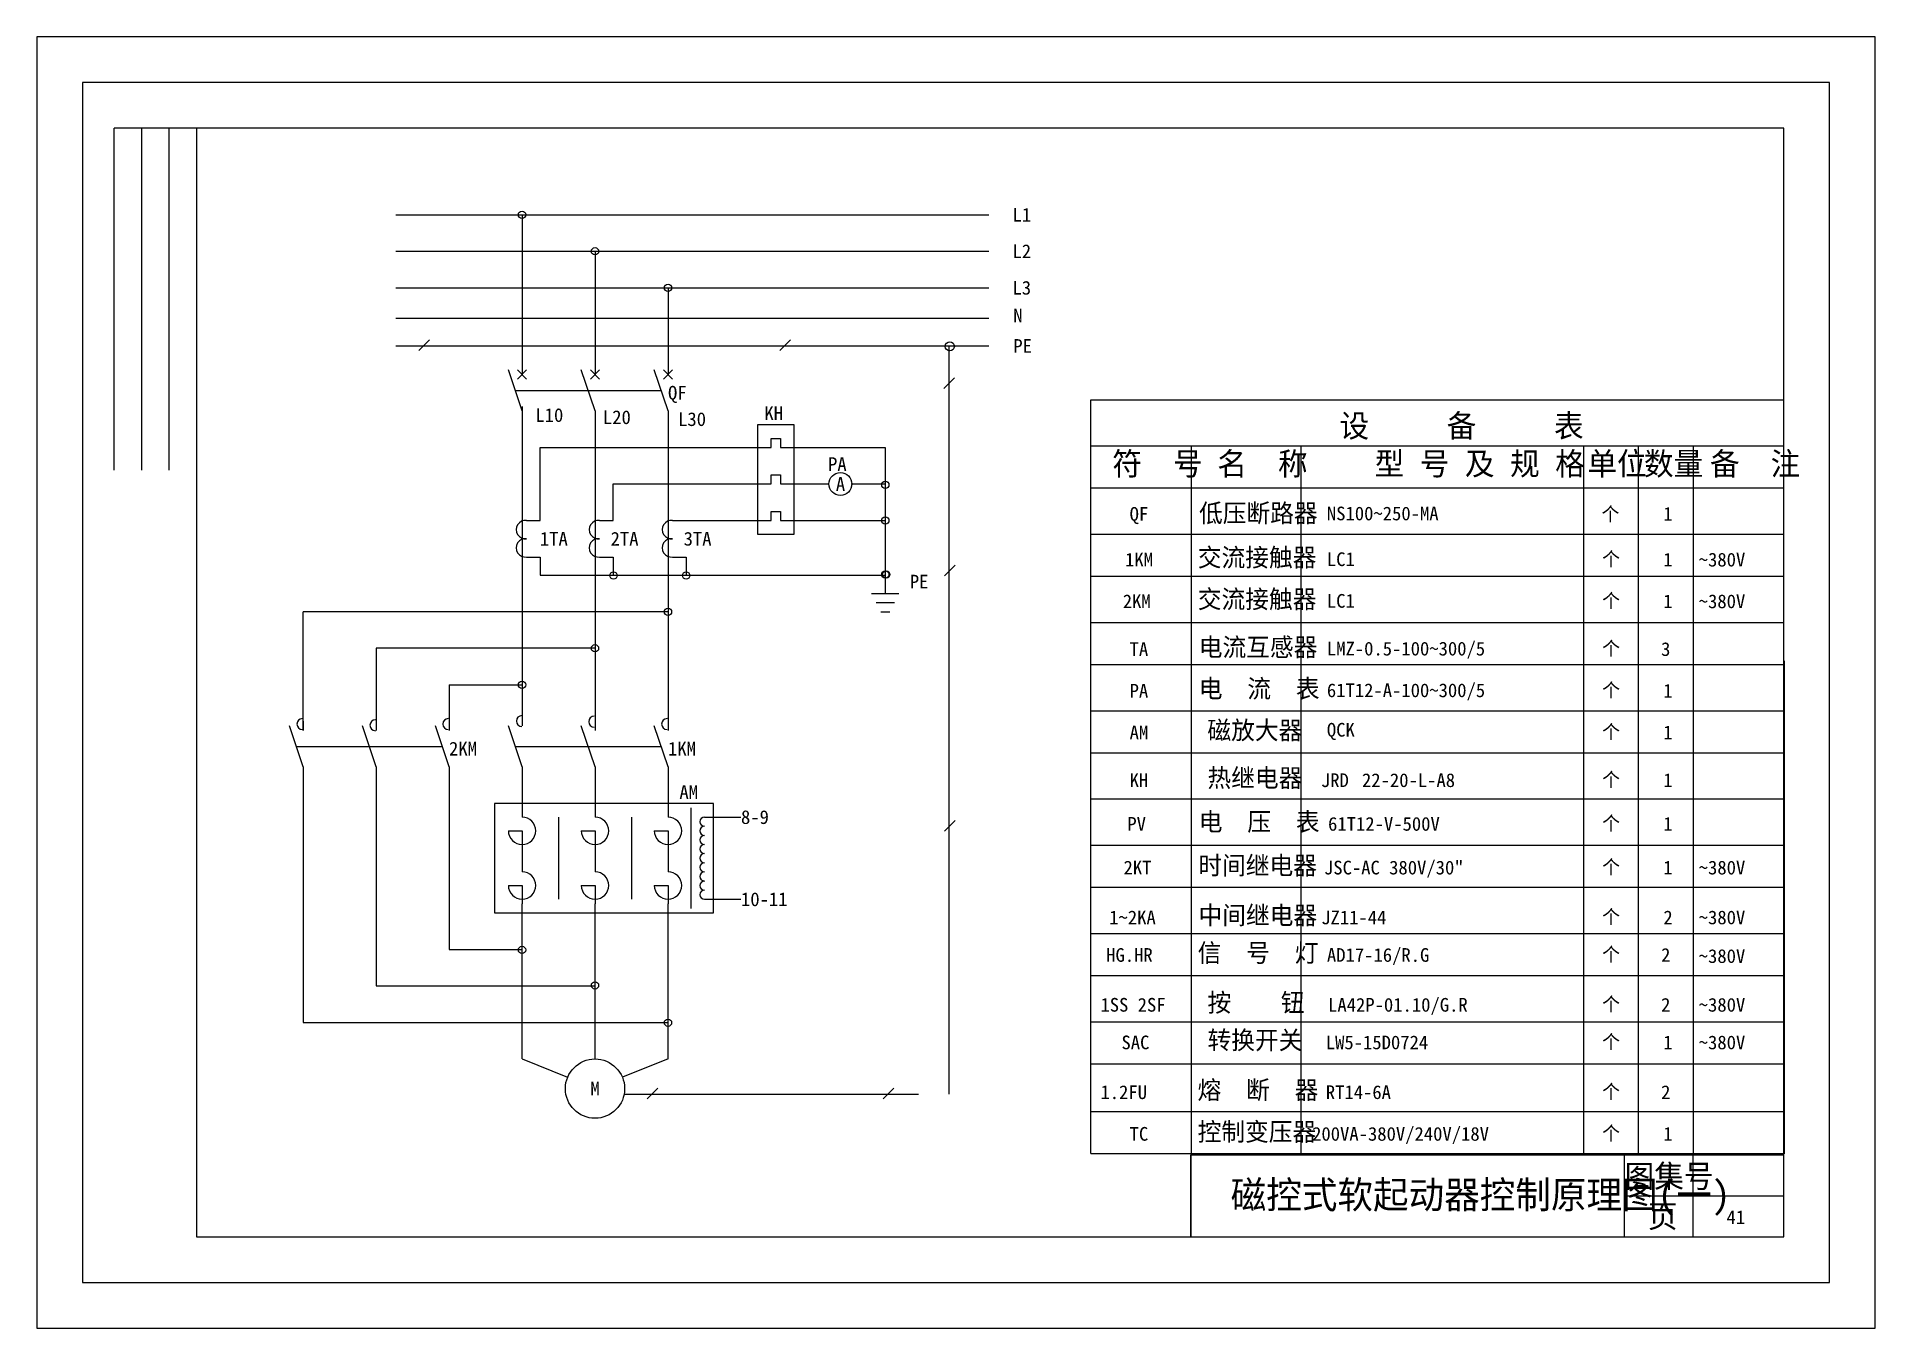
# Model space of a CAD drawing. Header units: metres. Extents: x 215 to 618, y 195 to 478.
import ezdxf

# ---------------------------------------------------------------- set-up
doc = ezdxf.new("R2010")
doc.units = ezdxf.units.M
for name, color, linetype in [('LGT1', 7, 'Continuous'), ('X1', 63, 'Continuous'), ('X4', 60, 'Continuous')]:
    doc.layers.add(name, color=color, linetype=linetype)

# ---------------------------------------------------------------- blocks, each defined once
blk = doc.blocks.new('A$C165E0A91')
for p, q in [((0, 4), (3, 4)), ((3, 4), (3, 0))]:
    blk.add_line(p, q)
blk.add_arc((3, 4), 3, 180, 90)
blk = doc.blocks.new('A$C11A10E62')
blk.add_circle((1, 1), 1)
blk = doc.blocks.new('A$C3B7F5120')
blk.add_text('个', height=3).set_placement((0.09, 0.65))

msp = doc.modelspace()

# ---------------------------------------------------------------- linework, layer by layer
for p, q in [((232, 383), (232, 458)), ((250, 458), (232, 458)), ((238, 383), (238, 458)), ((244, 383), (244, 458)), ((298.77, 409.25), (301.11, 411.59)), ((413.98, 359.86), (416.32, 362.2)), ((413.98, 303.92), (416.32, 306.26)), ((348.77, 245.25), (351.11, 247.59)), ((468, 233), (468, 215)), ((563, 233), (563, 215)), ((578, 233), (578, 215)), ((563, 224), (598, 224))]:
    msp.add_line(p, q)
for points in [[(215, 478), (215, 195), (618, 195), (618, 478)], [(225, 468), (225, 205), (608, 205), (608, 468)], [(250, 458), (250, 215), (598, 215), (598, 458)], [(315.37, 286), (363.37, 286), (363.37, 310), (315.37, 310)]]:
    msp.add_lwpolyline(points, close=True)
for centre in [(321.37, 439), (401.01, 379.83), (401.01, 371.99), (341.43, 359.95), (357.35, 359.95), (401.01, 360.16), (401.22, 360.16), (353.37, 352), (337.37, 344), (321.37, 336), (321.37, 277.89), (337.37, 270.12), (353.37, 261.95)]:
    msp.add_circle(centre, 0.8)
at = {"layer": 'LGT1'}
msp.add_lwpolyline([(468, 215), (468, 233), (598, 233)], dxfattribs=at)
at = {"layer": 'X1'}
for p, q in [((293.71, 439), (423.71, 439)), ((321.37, 439), (321.37, 404)), ((293.71, 431), (423.71, 431)), ((337.37, 431), (337.37, 404)), ((293.71, 423), (423.71, 423)), ((353.37, 423), (353.37, 404)), ((321.37, 396), (318.37, 405)), ((337.37, 396), (334.37, 405)), ((353.37, 396), (350.37, 405)), ((321.37, 397), (321.37, 327)), ((337.37, 396), (337.37, 326)), ((353.37, 396), (353.37, 326)), ((353.37, 352), (273.37, 352)), ((273.37, 326), (273.37, 352)), ((337.37, 344), (289.37, 344)), ((289.37, 344), (289.37, 326)), ((305.37, 336), (305.37, 326)), ((305.37, 336), (321.37, 336)), ((273.37, 318), (270.37, 327)), ((289.37, 318), (286.37, 327)), ((305.37, 318), (302.37, 327)), ((321.37, 318), (318.37, 327)), ((337.37, 318), (334.37, 327)), ((353.37, 318), (350.37, 327)), ((273.37, 318), (273.37, 262)), ((289.37, 318), (289.37, 270)), ((305.37, 318), (305.37, 278)), ((321.37, 318), (321.37, 307)), ((337.37, 318), (337.37, 307)), ((353.37, 318), (353.37, 307)), ((350.37, 304), (353.37, 304)), ((353.37, 304), (353.37, 295)), ((321.37, 300), (321.37, 295)), ((337.37, 300), (337.37, 295)), ((321.37, 254), (321.37, 288)), ((337.37, 254), (337.37, 288)), ((353.37, 254), (353.37, 288)), ((305.37, 278), (321.37, 278)), ((289.37, 270), (337.37, 270)), ((273.37, 262), (353.37, 262)), ((321.37, 254), (331.37, 250)), ((353.37, 254), (343.37, 250))]:
    msp.add_line(p, q, dxfattribs=at)
msp.add_arc((353.37, 304), 3, 180, 90, dxfattribs=at)
at = {"layer": 'X4'}
for p, q in [((377.88, 409.25), (380.22, 411.59)), ((320.37, 403), (322.37, 405)), ((320.37, 405), (322.37, 403)), ((336.37, 403), (338.37, 405)), ((336.37, 405), (338.37, 403)), ((352.37, 405), (354.37, 403)), ((352.37, 403), (354.37, 405)), ((413.82, 400.92), (416.16, 403.26)), ((319.87, 400.5), (351.87, 400.5)), ((446.06, 398.47), (598.06, 398.47)), ((446.06, 233.28), (446.06, 398.47)), ((325.37, 372), (325.37, 388)), ((325.37, 388), (376, 388)), ((376, 388), (376, 390)), ((376, 390), (378, 390)), ((378, 390), (378, 388)), ((378, 388), (401, 388)), ((401, 388), (401, 356)), ((446.06, 388.34), (598.06, 388.34)), ((468.06, 388.34), (468.06, 233.28)), ((492.06, 388.34), (492.06, 233.28)), ((554.06, 388.34), (554.06, 233.28)), ((566.06, 388.34), (566.06, 233.28)), ((578.06, 388.34), (578.06, 233.28)), ((341.37, 372), (341.37, 380)), ((341.37, 380), (376, 380)), ((376, 380), (376, 382)), ((376, 382), (378, 382)), ((378, 382), (378, 380)), ((378, 380), (378, 380)), ((378, 380), (388.5, 380)), ((393.5, 380), (401, 380)), ((446.06, 379.13), (598.06, 379.13)), ((322.37, 372), (325.37, 372)), ((338.37, 372), (341.37, 372)), ((354.37, 372), (374, 372)), ((374, 372), (376, 372)), ((376, 372), (376, 374)), ((376, 374), (378, 374)), ((378, 374), (378, 372)), ((378, 372), (401, 372)), ((446.06, 369), (598.06, 369)), ((322.37, 364), (325.37, 364)), ((325.37, 364), (325.37, 360)), ((338.37, 364), (341.37, 364)), ((341.37, 364), (341.37, 360)), ((354.37, 364), (357.37, 364)), ((357.37, 364), (357.37, 360)), ((325.37, 360), (401, 360)), ((446.06, 359.79), (598.06, 359.79)), ((398, 356), (404, 356)), ((399, 354), (403, 354)), ((400, 352), (402, 352)), ((446.06, 349.66), (598.06, 349.66)), ((446.06, 340.45), (598.06, 340.45)), ((598.06, 341.24), (598.06, 233.24)), ((273.37, 328), (273.37, 326)), ((446.06, 330.32), (598.06, 330.32)), ((271.87, 322.5), (303.87, 322.5)), ((319.87, 322.5), (351.87, 322.5)), ((446.06, 321.11), (598.06, 321.11)), ((446.06, 310.98), (598.06, 310.98)), ((329.37, 307), (329.37, 289)), ((345.37, 307), (345.37, 289)), ((358.37, 309), (358.37, 287)), ((361.37, 307), (369.37, 307)), ((446.06, 300.85), (598.06, 300.85)), ((446.06, 291.64), (598.06, 291.64)), ((361.37, 289), (369.37, 289)), ((446.06, 281.51), (598.06, 281.51)), ((446.06, 272.29), (598.06, 272.29)), ((446.06, 262.16), (598.06, 262.16)), ((446.06, 252.95), (598.06, 252.95)), ((400.51, 245.25), (402.85, 247.59)), ((446.06, 242.49), (598.06, 242.49)), ((446.06, 233.28), (598.06, 233.28))]:
    msp.add_line(p, q, dxfattribs=at)
for points in [[(293.71, 416.31), (423.71, 416.31)], [(293.71, 410.31), (423.71, 410.31)], [(414.97, 246.31), (414.97, 410.31)], [(343.76, 246.31), (408.26, 246.31)]]:
    msp.add_lwpolyline(points, dxfattribs=at)
msp.add_lwpolyline([(373, 369), (381, 369), (381, 393), (373, 393)], close=True, dxfattribs=at)
for centre, radius in [((391.16, 380), 2.5), ((337.37, 247.5), 6.5)]:
    msp.add_circle(centre, radius, dxfattribs=at)
for centre, radius, start, end in [((322.12, 370), 2.02, 82.87, 277.13), ((338.12, 370), 2.02, 82.87, 277.13), ((354.12, 370), 2.02, 82.87, 277.13), ((322.12, 366), 2.02, 82.87, 277.13), ((338.12, 366), 2.02, 82.87, 277.13), ((354.12, 366), 2.02, 82.87, 277.13), ((273.24, 327.39), 1.2, 90, 270), ((289.23, 327.13), 1.2, 90, 270), ((305.21, 327.39), 1.2, 90, 270), ((321.33, 328.04), 1.2, 90, 270), ((337.19, 327.91), 1.2, 90, 270), ((353.17, 327.39), 1.2, 90, 270), ((361.37, 306), 1, 90, 270), ((361.37, 304), 1, 90, 270), ((361.37, 302), 1, 90, 270), ((361.37, 300), 1, 90, 270), ((361.37, 298), 1, 90, 270), ((361.37, 296), 1, 90, 270), ((361.37, 294), 1, 90, 270), ((361.37, 292), 1, 90, 270), ((361.37, 290), 1, 90, 270)]:
    msp.add_arc(centre, radius, start, end, dxfattribs=at)

# ---------------------------------------------------------------- block references
at = {"xscale": 0.8, "yscale": 0.8, "zscale": 0.8}
for p in [(336.57, 430.2), (352.57, 422.2)]:
    msp.add_blockref('A$C11A10E62', p, dxfattribs=at)
at = {"layer": 'X1'}
for p in [(318.37, 300), (334.37, 300), (318.37, 288), (334.37, 288), (350.37, 288)]:
    msp.add_blockref('A$C165E0A91', p, dxfattribs=at)
at = {"layer": 'X4'}
for name, p in [('A$C11A10E62', (414.14, 409.15)), ('A$C3B7F5120', (558.06, 361.42)), ('A$C3B7F5120', (558.06, 352.29)), ('A$C3B7F5120', (558.06, 341.82)), ('A$C3B7F5120', (558.06, 332.69)), ('A$C3B7F5120', (558.06, 323.56)), ('A$C3B7F5120', (558.06, 313.09)), ('A$C3B7F5120', (558.06, 303.52)), ('A$C3B7F5120', (558.06, 293.94)), ('A$C3B7F5120', (558.06, 283.02)), ('A$C3B7F5120', (558.06, 274.79)), ('A$C3B7F5120', (558.06, 263.87)), ('A$C3B7F5120', (558.06, 255.63)), ('A$C3B7F5120', (558.06, 244.72)), ('A$C3B7F5120', (558.06, 235.59))]:
    msp.add_blockref(name, p, dxfattribs=at)

# ---------------------------------------------------------------- texts
for s, p in [('图集号', (563.06, 225.8)), ('页', (568.17, 217.04))]:
    msp.add_text(s, height=5).set_placement(p)
for s, height, p in [('L1', 3, (428.88, 437.5)), ('L2', 3, (428.88, 429.5)), ('L3', 3, (428.88, 421.5)), ('N', 3, (429.07, 415.4)), ('PE', 3, (429.07, 408.75)), ('QF', 3, (353.37, 398.5)), ('L10', 3, (324.3, 393.6)), ('L20', 3, (339.1, 393.13)), ('L30', 3, (355.58, 392.71)), ('KH', 3, (374.5, 394)), ('设     备     表', 5, (500.56, 390.25)), ('符  号', 5, (450.76, 381.94)), ('名  称', 5, (473.77, 381.93)), ('型 号 及 规 格', 5, (508.25, 381.95)), ('单位', 5, (554.9, 381.96)), ('数量', 5, (567.3, 381.95)), ('备  注', 5, (581.77, 381.94)), ('PA', 3, (388.45, 382.85)), ('A', 3, (390.16, 378.5)), ('QF', 3, (454.56, 371.95)), ('低压断路器', 4, (469.77, 371.62)), ('NS100~250-MA', 3, (497.8, 372.04)), ('个', 3, (558.01, 371.92)), ('1', 3, (571.56, 371.95)), ('1TA', 3, (325.29, 366.5)), ('2TA', 3, (340.79, 366.5)), ('3TA', 3, (356.79, 366.5)), ('1KM', 3, (453.56, 361.92)), ('交流接触器', 4, (469.5, 361.91)), ('LC1', 3, (497.8, 362.02)), ('1', 3, (571.56, 361.92)), ('~380V', 3, (579.31, 361.92)), ('PE', 3, (406.38, 357.11)), ('2KM', 3, (453.06, 352.79)), ('交流接触器', 4, (469.5, 352.78)), ('LC1', 3, (497.8, 352.89)), ('1', 3, (571.56, 352.79)), ('~380V', 3, (579.31, 352.79)), ('电流互感器', 4, (469.72, 342.25)), ('TA', 3, (454.56, 342.32)), ('LMZ-0.5-100~300/5', 3, (497.8, 342.42)), ('3', 3, (571.06, 342.32)), ('PA', 3, (454.56, 333.19)), ('电  流  表', 4, (469.72, 333.17)), ('61T12-A-100~300/5', 3, (497.8, 333.29)), ('1', 3, (571.56, 333.19)), ('AM', 3, (454.56, 324.06)), ('磁放大器', 4, (471.61, 324.04)), ('QCK', 3, (497.8, 324.64)), ('1', 3, (571.56, 324.06)), ('2KM', 3, (305.37, 320.5)), ('1KM', 3, (353.37, 320.5)), ('KH', 3, (454.56, 313.59)), ('热继电器', 4, (471.62, 313.6)), ('JRD', 3, (496.49, 313.59)), ('22-20-L-A8', 3, (505.49, 313.59)), ('1', 3, (571.56, 313.59)), ('AM', 3, (355.87, 311)), ('8-9', 3, (369.37, 305.5)), ('PV', 3, (454.06, 304.02)), ('电  压  表', 4, (469.72, 303.99)), ('61T12-V-500V', 3, (498.06, 304.02)), ('1', 3, (571.56, 304.02)), ('时间继电器', 4, (469.62, 294.41)), ('2KT', 3, (453.22, 294.44)), ('JSC-AC 380V/30"', 3, (497.16, 294.44)), ('1', 3, (571.56, 294.44)), ('~380V', 3, (579.31, 294.44)), ('10-11', 3, (369.37, 287.5)), ('1~2KA', 3, (450.09, 283.52)), ('中间继电器', 4, (469.66, 283.49)), ('JZ11-44', 3, (496.56, 283.52)), ('2', 3, (571.56, 283.52)), ('~380V', 3, (579.31, 283.52)), ('HG.HR', 3, (449.42, 275.29)), ('信  号  灯', 4, (469.47, 275.26)), ('AD17-16/R.G', 3, (497.81, 275.29)), ('2', 3, (571.06, 275.29)), ('~380V', 3, (579.31, 275.05)), ('1SS 2SF', 3, (448.16, 264.37)), ('按    钮', 4, (471.63, 264.36)), ('LA42P-01.10/G.R', 3, (498.06, 264.37)), ('2', 3, (571.06, 264.37)), ('~380V', 3, (579.31, 264.37)), ('SAC', 3, (452.77, 256.13)), ('转换开关', 4, (471.63, 256.13)), ('LW5-15D0724', 3, (497.56, 256.13)), ('1', 3, (571.56, 256.13)), ('~380V', 3, (579.31, 256.13)), ('M', 3, (336.37, 246)), ('1.2FU', 3, (448.16, 245.22)), ('熔  断  器', 4, (469.45, 245.21)), ('RT14-6A', 3, (497.56, 245.22)), ('2', 3, (571.06, 245.22)), ('TC', 3, (454.56, 236.09)), ('控制变压器', 4, (469.47, 236.06)), ('200VA-380V/240V/18V', 3, (494.56, 236.09)), ('1', 3, (571.56, 236.09)), ('磁控式软起动器控制原理图(一)', 6, (476.71, 221.24)), ('41', 3, (585.4, 217.82))]:
    msp.add_text(s, height=height, dxfattribs=at).set_placement(p)

doc.saveas('drawing.dxf')
